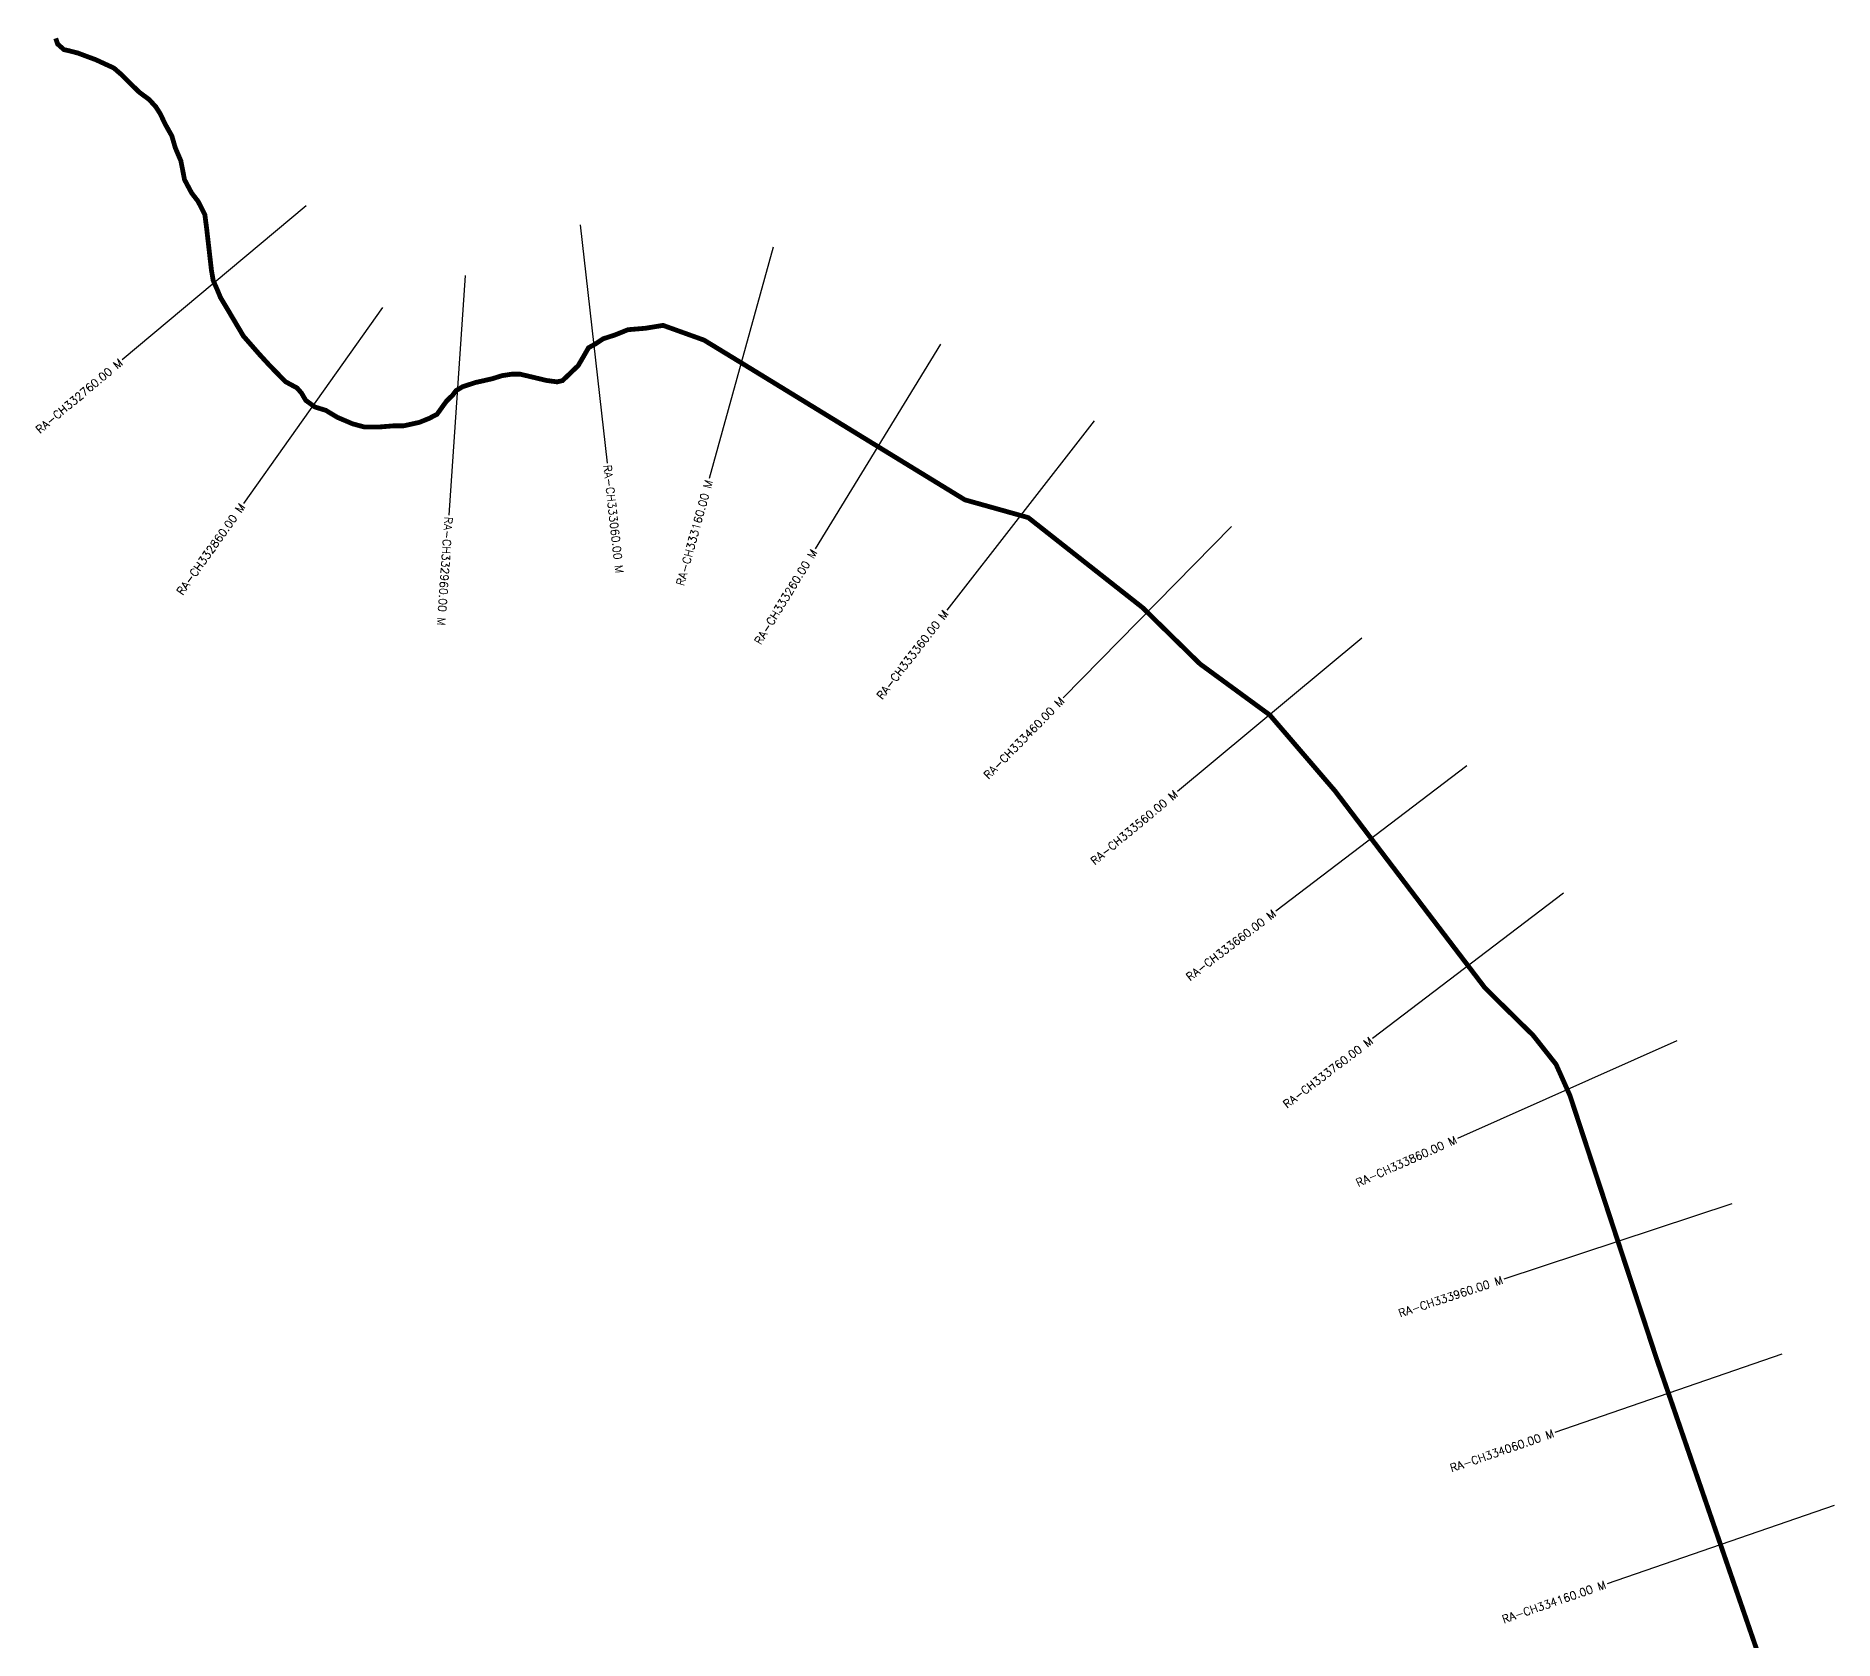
# Model space of a CAD drawing. Header units: metres. Extents: x 289004 to 294705, y 1988877 to 1993050.
# Drawn here: x 289004 to 290128, y 1991764 to 1992766 of the extents above; entities that cross this region are included whole.
import ezdxf
from ezdxf.enums import TextEntityAlignment as Align

# ---------------------------------------------------------------- set-up
doc = ezdxf.new("R2010")
doc.units = ezdxf.units.M
doc.header["$MEASUREMENT"] = 0
for name, color, linetype in [('CS', 134, 'Continuous'), ('CSMark', 6, 'Continuous'), ('NATURALLY PROTECTED', 3, 'Continuous')]:
    doc.layers.add(name, color=color, linetype=linetype)
doc.styles.get("Standard").update_dxf_attribs({"font": 'simplex.shx'})

msp = doc.modelspace()

# ---------------------------------------------------------------- linework, layer by layer
at = {"layer": 'CS'}
for p, q in [((289173, 1992660.2), (289058, 1992563.9)), ((289344.2, 1992648.4), (289361, 1992499.4)), ((289464.8, 1992634.3), (289424.8, 1992489.8)), ((289272.2, 1992616.6), (289262, 1992466.9)), ((289220.6, 1992596.6), (289133.7, 1992474.3)), ((289569.2, 1992573.8), (289490.9, 1992445.9)), ((289665.3, 1992525.9), (289573.3, 1992407.5)), ((289751, 1992459.8), (289646, 1992352.7)), ((289832.6, 1992390.1), (289717.3, 1992294.2)), ((289898.1, 1992310.4), (289778.7, 1992219.5)), ((289958.6, 1992230.8), (289839.3, 1992140)), ((290029.4, 1992138.5), (289892.4, 1992077.5)), ((290063.8, 1992036.6), (289921.3, 1991989.7)), ((290095, 1991942.7), (289953.2, 1991893.8)), ((290127.6, 1991848.1), (289985.8, 1991799.3))]:
    msp.add_line(p, q, dxfattribs=at)
at = {"layer": 'NATURALLY PROTECTED', "const_width": 3, "flags": 128}
msp.add_lwpolyline([(289016.4, 1992764.8), (289017.6, 1992761.3), (289021.5, 1992757.8), (289025, 1992757), (289030.4, 1992755.6), (289035.4, 1992753.7), (289041.4, 1992751.5), (289046.8, 1992749), (289052.7, 1992746.3), (289057.8, 1992741.9), (289061.4, 1992738.2), (289068.7, 1992731.1), (289074.8, 1992726.6), (289079, 1992722), (289081.6, 1992717.9), (289085.1, 1992710.7), (289089, 1992703.8), (289091.1, 1992696.5), (289094.6, 1992688.3), (289096.9, 1992676.5), (289101.4, 1992668.1), (289105.3, 1992663.1), (289109.6, 1992654.7), (289110.8, 1992645.3), (289113.7, 1992620), (289114.8, 1992613.6), (289117.6, 1992607.2), (289119.4, 1992602.8), (289125.7, 1992592.3), (289133.7, 1992578.8), (289143.5, 1992567.6), (289150.3, 1992560.2), (289160, 1992550.3), (289167.2, 1992546.4), (289169.9, 1992543.3), (289172.7, 1992538.6), (289178.4, 1992534.5), (289185.2, 1992532.4), (289192.3, 1992528.1), (289201.9, 1992524), (289209.3, 1992522), (289218.4, 1992522), (289227.1, 1992522.7), (289233.6, 1992522.7), (289243.6, 1992524.9), (289249.8, 1992527.4), (289254.7, 1992530), (289260.6, 1992538.2), (289264.4, 1992541.9), (289266.5, 1992544.7), (289270.7, 1992547.2), (289278.7, 1992549.8), (289289.3, 1992552.2), (289295.3, 1992554.1), (289301.4, 1992555), (289306.6, 1992555), (289315.5, 1992552.9), (289323, 1992551.1), (289329.7, 1992550.2), (289333.1, 1992551), (289335.4, 1992553.2), (289342.9, 1992560.4), (289346.7, 1992566.9), (289349.3, 1992571.5), (289353.8, 1992574), (289358.4, 1992577.1), (289365.8, 1992579.5), (289374, 1992582.8), (289384.9, 1992583.7), (289395.9, 1992585.5), (289421.5, 1992576.3), (289446.1, 1992561.3), (289550.7, 1992497.2), (289584.5, 1992476.5), (289607, 1992470.2), (289624.1, 1992465.4), (289640.6, 1992452.4), (289695.6, 1992409.1), (289731.4, 1992374), (289775, 1992342.1), (289815.8, 1992294.6), (289873.7, 1992218.5), (289909.3, 1992171.8), (289922, 1992159.2), (289939.5, 1992142), (289953.9, 1992123.8), (289962.6, 1992104.3), (290016.6, 1991940.2), (290062.2, 1991807.7), (290088.9, 1991730.3)], dxfattribs=at)

# ---------------------------------------------------------------- texts
at = {"layer": 'CSMark'}
for s, rotation, p in [('RA-CH332760.00 M', 39.9492, (289057.2, 1992563.2)), ('RA-CH333160.00 M', 74.5499, (289424.6, 1992488.8)), ('RA-CH332860.00 M', 54.6013, (289133.1, 1992473.5)), ('RA-CH333260.00 M', 58.5144, (289490.4, 1992445)), ('RA-CH333360.00 M', 52.1658, (289572.7, 1992406.7)), ('RA-CH333460.00 M', 45.5348, (289645.3, 1992352)), ('RA-CH333560.00 M', 39.7379, (289716.5, 1992293.6)), ('RA-CH333660.00 M', 37.271, (289777.9, 1992218.9)), ('RA-CH333760.00 M', 37.271, (289838.5, 1992139.4)), ('RA-CH333860.00 M', 23.991, (289891.5, 1992077.1)), ('RA-CH333960.00 M', 18.2147, (289920.4, 1991989.4)), ('RA-CH334060.00 M', 19.0049, (289952.3, 1991893.5)), ('RA-CH334160.00 M', 19.0049, (289984.8, 1991799))]:
    msp.add_text(s, height=5, rotation=rotation, dxfattribs=at).set_placement(p, align=Align.MIDDLE_RIGHT)
for s, rotation, p in [('RA-CH333060.00 M', 276.4374, (289361.1, 1992498.4)), ('RA-CH332960.00 M', 266.0792, (289261.9, 1992465.9))]:
    msp.add_text(s, height=5, rotation=rotation, dxfattribs=at).set_placement(p, align=Align.MIDDLE_LEFT)

doc.saveas('drawing.dxf')
